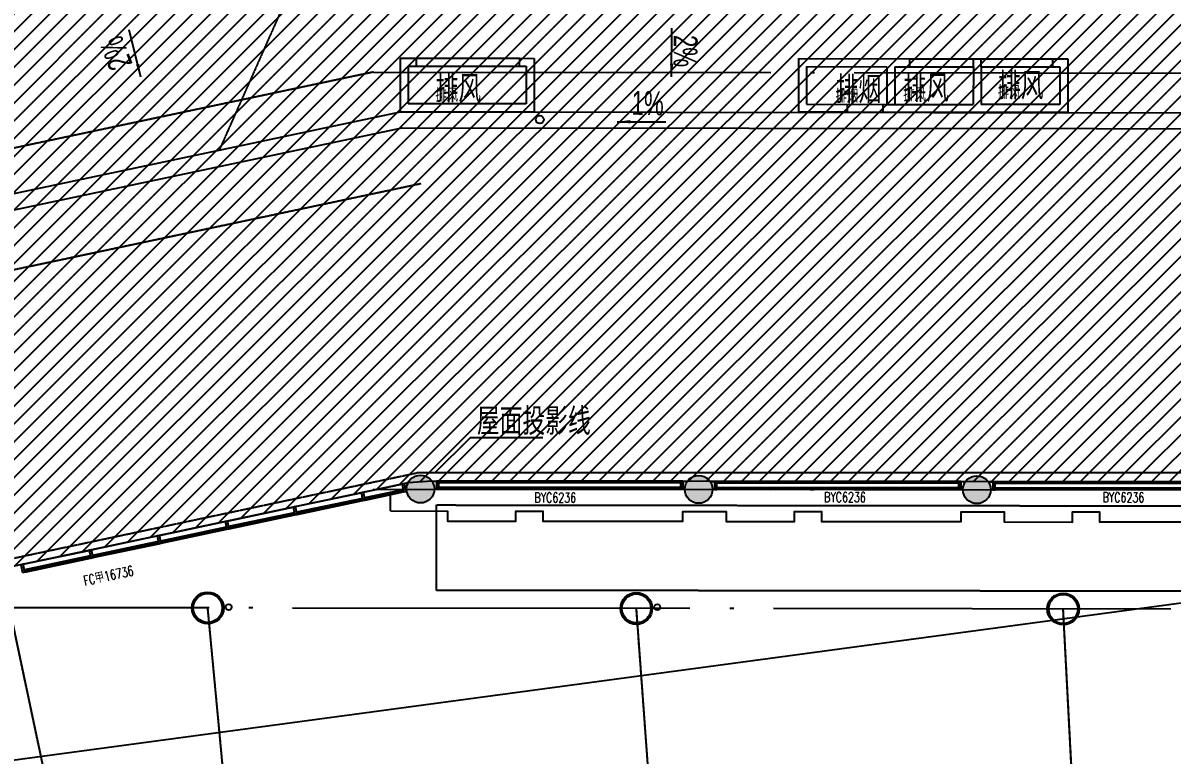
# Model space of a CAD drawing. Header units: millimetres. Extents: x -39175 to 150737, y -15023 to 140542.
# Drawn here: x 16803 to 45718, y 19912 to 38347 of the extents above; entities that cross this region are included whole.
import ezdxf
from ezdxf.enums import TextEntityAlignment as Align

# ---------------------------------------------------------------- set-up
doc = ezdxf.new("R2010")
doc.units = ezdxf.units.MM
doc.header["$LTSCALE"] = 10
for name, pattern in [('DASH', [0.35, 0.25, -0.1]), ('E-RG-1F$0$$0$DOTE', [2.42, 2, -0.2, 0.02, -0.2]), ('E1-RI-5F$0$DASH', [0.35, 0.25, -0.1]), ('XRE2$0$HIDDEN', [0.375, 0.25, -0.125])]:
    doc.linetypes.add(name, pattern=pattern)
for name, color, linetype in [('A—墙体', 7, 'Continuous'), ('A—轴线、尺寸', 1, 'Continuous'), ('A—门窗', 135, 'Continuous'), ('E1-RI-5F$0$$2$A-GLAZ', 6, 'Continuous'), ('E1-RI-5F$0$$2$A-GLAZ-CWMG', 3, 'Continuous'), ('E1-RI-5F$0$A-A-建筑投影线', 53, 'E1-RI-5F$0$DASH'), ('E1-RI-5F$0$A-GLAZ-CWMG', 3, 'Continuous'), ('E1-RI-5F$0$A-ROOF-DRAN', 175, 'Continuous'), ('E1-RI-5F$0$A-SYMB-DOOR', 13, 'Continuous'), ('E1-RI-5F$0$A-SYMB-DOOR1', 4, 'Continuous'), ('E1-RI-5F$0$A-WALL', 7, 'Continuous'), ('E1-RI-5F$0$AUDIT_D_131110141545-10', 7, 'Continuous'), ('I—平面—填充03(灰度)', 250, 'Continuous'), ('I—平面—文字', 40, 'Continuous'), ('I—平面—文字（放大1：100）', 40, 'XRE2$0$HIDDEN'), ('I—平面—门', 22, 'Continuous'), ('轴线100', 1, 'Continuous')]:
    doc.layers.add(name, color=color, linetype=linetype)
doc.styles.add('E1-RI-5F$0$ECADI-TXT', font='simplex.shx', dxfattribs={"bigfont": 'hztxt.shx'})
doc.styles.add('XD2008', font='SIMYOU.TTF', dxfattribs={"width": 0.7, "height": 600})

# ---------------------------------------------------------------- blocks, each defined once
blk = doc.blocks.new('E-COLS-F5')
at = {"layer": 'I—平面—填充03(灰度)'}
h = blk.add_hatch(color=18, dxfattribs=at)
edge = h.paths.add_edge_path()
edge.add_arc((11735720, -6180335), 350, 0, 360)
h = blk.add_hatch(color=18, dxfattribs=at)
edge = h.paths.add_edge_path()
edge.add_arc((11742720, -6180343), 350, 0, 360)
h = blk.add_hatch(color=18, dxfattribs=at)
edge = h.paths.add_edge_path()
edge.add_arc((11749720, -6180351), 350, 0, 360)
h = blk.add_hatch(color=18, dxfattribs=at)
edge = h.paths.add_edge_path()
edge.add_arc((11730367, -6183328), 400, 0, 360)
edge = h.paths.add_edge_path(flags=17)
edge.add_arc((11730367, -6183328), 365, 0, 360)
h = blk.add_hatch(color=18, dxfattribs=at)
edge = h.paths.add_edge_path()
edge.add_arc((11741153, -6183341), 400, 0, 360)
edge = h.paths.add_edge_path(flags=17)
edge.add_arc((11741153, -6183341), 365, 0, 360)
h = blk.add_hatch(color=18, dxfattribs=at)
edge = h.paths.add_edge_path()
edge.add_arc((11751894, -6183354), 400, 0, 360)
edge = h.paths.add_edge_path(flags=17)
edge.add_arc((11751894, -6183354), 365, 0, 360)
at = {"layer": 'A—墙体'}
for centre, radius in [((11735720, -6180335), 350), ((11742720, -6180343), 350), ((11749720, -6180351), 350), ((11730367, -6183328), 400), ((11730367, -6183328), 365), ((11741153, -6183341), 400), ((11741153, -6183341), 365), ((11751894, -6183354), 400), ((11751894, -6183354), 365)]:
    blk.add_circle(centre, radius, dxfattribs=at)
blk = doc.blocks.new('E1-RI-5F$0$WWEQE')
at = {"layer": 'E1-RI-5F$0$A-ROOF-DRAN'}
blk.add_circle((11173350, -6137398), 100, dxfattribs=at)
blk = doc.blocks.new('E1-RI-5F$0$$0$RECTANGULAR_MULLION_-_3')
at = {"layer": 'A—门窗'}
for p, q in [((-30, 125), (30, 125)), ((-30, -75), (-30, 125)), ((30, 125), (30, -75)), ((30, -75), (-30, -75))]:
    blk.add_line(p, q, dxfattribs=at)
blk = doc.blocks.new('E1-RI-5F$0$$0$SYSTEM_PANEL_-_GLAZED-2')
at = {"layer": 'A—门窗'}
for p, q in [((496, 44), (-496, 44)), ((-496, 44), (-496, 19)), ((-496, 19), (496, 19)), ((496, 19), (496, 44))]:
    blk.add_line(p, q, dxfattribs=at)
blk = doc.blocks.new('E1-RI-5F$0$$0$RECTANGULAR_MULLION_-_4')
at = {"layer": 'A—门窗'}
for p, q in [((0, 125), (-60, 125)), ((-60, 125), (-60, -75)), ((0, -75), (0, 125)), ((-60, -75), (0, -75))]:
    blk.add_line(p, q, dxfattribs=at)
blk = doc.blocks.new('E1-RI-5F$0$$0$RECTANGULAR_MULLION_-_8')
at = {"layer": 'E1-RI-5F$0$$2$A-GLAZ-CWMG', "color": 8}
for p, q in [((63331, 49073), (64322, 49073)), ((63331, 48873), (64322, 48873))]:
    blk.add_line(p, q, dxfattribs=at)
blk = doc.blocks.new('E1-RI-5F$0$$0$SYSTEM_PANEL_-_GLAZED-1')
at = {"layer": 'A—门窗'}
for p, q in [((845, 44.45), (-845, 44.45)), ((-845, 44.45), (-845, 19.05)), ((-845, 19.05), (845, 19.05)), ((845, 19.05), (845, 44.45))]:
    blk.add_line(p, q, dxfattribs=at)
blk = doc.blocks.new('E1-RI-5F$0$$0$RECTANGULAR_MULLION_-_5')
at = {"layer": 'E1-RI-5F$0$$2$A-GLAZ-CWMG', "color": 8}
for p, q in [((49331, 49073), (51021, 49073)), ((49331, 48873), (51021, 48873))]:
    blk.add_line(p, q, dxfattribs=at)
blk = doc.blocks.new('E1-RI-5F$0$ECADI-TAG-DOOR')
blk = doc.blocks.new('E1-RI-5F$0$WAGEA')
at = {"layer": 'A—门窗'}
for p, q in [((11736213, -6180108), (11736153, -6180108)), ((11736153, -6180108), (11736153, -6180308)), ((11736213, -6180308), (11736213, -6180108)), ((11742293, -6180108), (11736213, -6180108)), ((11736153, -6180308), (11736213, -6180308)), ((11736213, -6180138), (11742293, -6180138)), ((11736213, -6180144), (11742293, -6180144)), ((11742293, -6180269), (11736213, -6180269)), ((11736213, -6180269), (11736213, -6180278)), ((11736213, -6180278), (11742293, -6180278)), ((11736213, -6180290), (11742293, -6180290)), ((11742293, -6180308), (11736213, -6180308)), ((11742293, -6180278), (11742293, -6180269))]:
    blk.add_line(p, q, dxfattribs=at)
at = {"layer": 'A—门窗', "extrusion": (0, 0, -1)}
for p, q in [((11742353, -6180108), (11742293, -6180108)), ((11742293, -6180108), (11742293, -6180308)), ((11742353, -6180308), (11742353, -6180108)), ((11742293, -6180308), (11742353, -6180308))]:
    blk.add_line(p, q, dxfattribs=at)
blk = doc.blocks.new('E1-RI-5F$0$ERDFG1')
at = {"layer": 'E1-RI-5F$0$A-ROOF-DRAN'}
for centre in [(28051, 28722), (38836, 28722)]:
    blk.add_circle(centre, 75, dxfattribs=at)
blk = doc.blocks.new('A$C1C9D1350')
at = {"layer": '轴线100', "linetype": 'E-RG-1F$0$$0$DOTE'}
for p, q in [((-232275.6, -4879), (-253187.9, 93907)), ((-229790.5, 40136.9), (-275835.1, 30389.6)), ((-228598.6, 37322.8), (-275217.2, 27453.9)), ((-230985.3, -4818.9), (-233960.8, 26641.9)), ((-220926.2, -3973.7), (-223175, 26629.1)), ((-210861.7, -3340), (-212433.2, 26616.4))]:
    blk.add_line(p, q, dxfattribs=at)

msp = doc.modelspace()

# ---------------------------------------------------------------- hatches: boundary and pattern name
h = msp.add_hatch()
h.set_pattern_fill('ANSI31', color=8, scale=100, style=0)
h.paths.add_polyline_path([(10150.3, 23511.6), (9460.7, 26769.3), (9715.1, 26823.2), (9358.9, 28505.9), (9104.5, 28452), (8814.5, 29821.7), (15271.5, 31188.6), (13932.3, 38239), (14030.1, 38259.7), (13983.5, 38480), (23209.6, 40433.1), (23487.9, 43581.4), (35565.3, 42513.7), (35638.3, 43340.5), (62752.5, 40943.4), (62437.7, 37418.5), (61469.2, 37419.7), (61467.6, 36080.6), (61285.6, 36068.8), (61456.6, 26775.9), (27092.8, 26809.2), (26493.8, 26767), (10191.8, 23316)])

# ---------------------------------------------------------------- linework, layer by layer
msp.add_lwpolyline([(10150.3, 23511.6), (9460.7, 26769.3), (9715.1, 26823.2), (9358.9, 28505.9), (9104.5, 28452), (8814.5, 29821.7), (15271.5, 31188.6), (13932.3, 38239), (14030.1, 38259.7), (13983.5, 38480), (23209.6, 40433.1), (23487.9, 43581.4), (35565.3, 42513.7), (35638.3, 43340.5), (62752.5, 40943.4), (62437.7, 37418.5), (61469.2, 37419.7), (61467.6, 36080.6), (61285.6, 36068.8), (61456.6, 26775.9), (27092.8, 26809.2), (26493.8, 26767), (10191.8, 23316)], close=True)
at = {"layer": 'A—墙体'}
for p, q in [((26293.8, 37460.1), (26292.2, 36110.2)), ((26293.8, 37460.1), (26693.8, 37459.7)), ((26693.8, 37459.7), (26693.6, 37259.7)), ((26693.8, 37459.7), (29293.8, 37456.6)), ((29293.8, 37456.6), (29293.6, 37256.6)), ((29293.8, 37456.6), (29668.8, 37456.1)), ((29668.8, 37456.1), (29667.2, 36106.2)), ((36318.8, 37448.3), (36317.2, 36098.3)), ((36318.8, 37448.3), (39118.6, 37445)), ((39118.6, 37245), (39118.8, 37445)), ((39118.8, 37445), (40718.8, 37443.1)), ((40718.6, 37443.1), (40818.8, 37442.9)), ((40718.6, 37243.1), (40718.8, 37443.1)), ((40818.8, 37442.9), (40919.2, 37442.8)), ((40919, 37242.8), (40919.2, 37442.8)), ((40919.2, 37442.8), (42719.2, 37440.7)), ((42719, 37240.7), (42719.2, 37440.7)), ((42719.2, 37440.7), (43094.2, 37440.3)), ((43094.2, 37440.3), (43092.6, 36090.3)), ((26493.6, 37259.9), (26492.5, 36309.9)), ((26493.6, 37259.9), (26693.6, 37259.7)), ((26693.6, 37259.7), (29293.6, 37256.6)), ((29293.6, 37256.6), (29468.6, 37256.4)), ((29468.6, 37256.4), (29467.5, 36306.4)), ((36518.6, 37248), (36517.5, 36298.1)), ((36518.6, 37248), (38544, 37245.6)), ((38544, 37245.6), (38542.9, 36295.7)), ((38744, 37245.4), (38742.9, 36295.4)), ((38744, 37245.4), (39118.6, 37245)), ((39118.6, 37245), (40718.6, 37243.1)), ((40718.6, 37243.1), (40717.5, 36293.1)), ((40919, 37242.8), (40917.8, 36292.8)), ((40919, 37242.8), (42719, 37240.7)), ((42719, 37240.7), (42894, 37240.5)), ((42894, 37240.5), (42892.9, 36290.5)), ((29467.9, 36306.4), (26492.5, 36309.9)), ((36517.5, 36298.1), (40717.5, 36293.1)), ((37542.9, 36295.7), (37542.9, 36096.8)), ((38442.9, 36295.7), (38442.9, 36095.8)), ((38492.8, 36295.7), (40717.9, 36293.1)), ((42892.9, 36290.5), (40917.8, 36292.8)), ((26292.2, 36110.2), (29667.2, 36106.2)), ((37542.9, 36096.8), (36317.2, 36098.3)), ((37542.9, 36096.8), (38442.9, 36096.8)), ((43092.6, 36090.3), (38442.9, 36095.8)), ((26400.1, 26747.2), (26493.8, 26767)), ((27092.8, 26809.2), (27206.1, 26809.1)), ((27206, 26609.1), (27156.4, 26609.1)), ((27206.2, 26809.1), (27206, 26609.1)), ((33406.2, 26809.1), (33406, 26609.1)), ((33406, 26809.1), (33524.7, 26809.1)), ((33406, 26609.1), (33456.5, 26609.1)), ((34092.8, 26800.9), (34206.1, 26800.8)), ((34206.2, 26800.8), (34206, 26600.8)), ((40406.2, 26800.8), (40406, 26600.8)), ((40406, 26800.8), (40524.7, 26800.8)), ((41092.8, 26792.6), (41206.1, 26792.5)), ((41206.2, 26792.5), (41206, 26592.5)), ((26441.6, 26551.4), (26460.6, 26555.4)), ((34206, 26600.8), (34156.4, 26600.8)), ((40406, 26600.8), (40456.5, 26600.8)), ((41206, 26592.5), (41156.4, 26592.6))]:
    msp.add_line(p, q, dxfattribs=at)
at = {"layer": 'A—轴线、尺寸', "linetype": 'E-RG-1F$0$$0$DOTE', "ltscale": 500}
for p, q in [((22775.6, -6191.3), (2226.1, 90881.4)), ((25623.6, 37111.3), (-20421, 27364)), ((25623.6, 37111.3), (67689.3, 37061.6)), ((26815.5, 34297.2), (-19803.1, 24428.3)), ((25611.2, 26611.4), (69891.1, 26559)), ((69887.5, 23559), (10623.1, 23629.1)), ((24258, -6039.4), (21453.2, 23616.3)), ((34487.9, -6999.2), (32239, 23603.5)), ((44552.3, -6365.5), (42980.9, 23590.8))]:
    msp.add_line(p, q, dxfattribs=at)
at = {"layer": 'E1-RI-5F$0$A-A-建筑投影线'}
for p in [(10150.3, 23511.6), (61456.9, 27017.7)]:
    msp.add_line(p, (26712.5, 27017.7), dxfattribs=at)
at = {"layer": 'E1-RI-5F$0$A-A-建筑投影线', "linetype": 'ByBlock'}
msp.add_line((26055.7, 26060.4), (26055.7, 26469.8), dxfattribs=at)
msp.add_lwpolyline([(26055.7, 26060.4), (27488.5, 26055.6), (27488.5, 25797.9), (29208.5, 25797.9), (29208.8, 26056.4), (29888.5, 26055.6), (29888.5, 25797.9), (33408.5, 25797.9), (33408.5, 26048.6), (34496.4, 26047.4), (34496.4, 25789.7), (36216.4, 25789.7), (36216.4, 26048.2), (36896.4, 26047.4), (36896.4, 25789.7), (40416.2, 25792.1), (40416.5, 26040.4), (41496.4, 26039.1), (41496.4, 25781.4), (43217.2, 25778.2), (43217.5, 26039.9), (43896.4, 26039.9), (43896.4, 25781.4), (47416.4, 25781.4)], dxfattribs=at)
at = {"layer": 'E1-RI-5F$0$A-ROOF-DRAN', "color": 8, "linetype": 'DASH'}
msp.add_lwpolyline([(54857.3, 41641.4), (24126.3, 40526.5), (21741, 35144.7)], dxfattribs=at)
at = {"layer": 'E1-RI-5F$0$A-ROOF-DRAN'}
for points in [[(14747.4, 33664.2), (26301.8, 36110.2), (53117.2, 36078.4)], [(14830.2, 33272.8), (26343.5, 35710.1), (61285.6, 35668.8)]]:
    msp.add_lwpolyline(points, dxfattribs=at)
at = {"layer": 'I—平面—文字'}
for p, q in [((19765, 36982.4), (19478.4, 38175.9)), ((33123.8, 36986.3), (33127.4, 38213.8)), ((31751.9, 35857.7), (32979.3, 35861.1))]:
    msp.add_line(p, q, dxfattribs=at)
at = {"layer": 'I—平面—文字', "linetype": 'ByBlock'}
msp.add_lwpolyline([(27167.3, 27017.7), (28060.7, 27911.2), (29880.9, 27911.2)], dxfattribs=at)
at = {"layer": 'I—平面—文字', "extrusion": (7.74398e-26, 8.19673e-27, -1)}
for points in [[(-19730.2, 37316), (-19648.2, 37296.8), (-19765.8, 36978.5)], [(-32084.3, 35902.6), (-32085, 35818.5), (-31747.9, 35857.6)]]:
    msp.add_solid(points, dxfattribs=at)
at = {"layer": 'I—平面—文字', "extrusion": (7.15931e-26, 8.20117e-27, -1)}
msp.add_solid([(-33168.8, 37318.7), (-33084.7, 37319.5), (-33123.7, 36982.4)], dxfattribs=at)
at = {"layer": 'I—平面—门', "color": 8, "linetype": 'DASH'}
msp.add_lwpolyline([(27206.4, 24059.1), (27206.4, 26209.1), (61406, 26168.6), (61406, 24018.6)], close=True, dxfattribs=at)
at = {"layer": 'I—平面—门', "color": 8}
msp.add_lwpolyline([(61027.2, 25764.8), (8424.7, 18679.9), (2957, 5888.5)], dxfattribs=at)

# ---------------------------------------------------------------- block references
at = {"layer": 'A—墙体'}
msp.add_blockref('E-COLS-F5', (-11708913.6, 6206944.1), dxfattribs=at)
at = {"layer": 'E1-RI-5F$0$$2$A-GLAZ', "color": 8, "rotation": 191.9526484585118}
for name, p in [('E1-RI-5F$0$$0$SYSTEM_PANEL_-_GLAZED-1', (24512.4, 26219.8)), ('E1-RI-5F$0$$0$SYSTEM_PANEL_-_GLAZED-2', (25882.5, 26509.8)), ('E1-RI-5F$0$$0$SYSTEM_PANEL_-_GLAZED-1', (22800.3, 25857.3)), ('E1-RI-5F$0$$0$SYSTEM_PANEL_-_GLAZED-1', (21088.2, 25494.9)), ('E1-RI-5F$0$$0$SYSTEM_PANEL_-_GLAZED-1', (19376.2, 25132.5)), ('E1-RI-5F$0$$0$SYSTEM_PANEL_-_GLAZED-1', (17664.1, 24770))]:
    msp.add_blockref(name, p, dxfattribs=at)
at = {"layer": 'E1-RI-5F$0$A-GLAZ-CWMG'}
for p in [(-11708946.6, 6206917.1), (-11701946.6, 6206908.8), (-11694946.6, 6206900.5)]:
    msp.add_blockref('E1-RI-5F$0$WAGEA', p, dxfattribs=at)
at = {"layer": 'E1-RI-5F$0$A-ROOF-DRAN'}
msp.add_blockref('E1-RI-5F$0$WWEQE', (-11143541.1, 6173310.6), dxfattribs=at)
at = {"layer": 'E1-RI-5F$0$A-SYMB-DOOR1'}
ref = msp.add_blockref('E1-RI-5F$0$ECADI-TAG-DOOR', (30948.7, 25537.3), dxfattribs=dict(at, xscale=100.0000000014994, yscale=100.0000000018626, zscale=100.0000000022703, rotation=359.6925813202129))
ref.add_attrib('门窗主编号1', 'BYC6236', dxfattribs={"layer": 'E1-RI-5F$0$A-SYMB-DOOR', "height": 250, "rotation": 359.69258, "style": 'E1-RI-5F$0$ECADI-TXT', "width": 0.7}).set_placement((30722.6, 26266.9), align=Align.RIGHT)
ref = msp.add_blockref('E1-RI-5F$0$ECADI-TAG-DOOR', (38238.2, 25548.3), dxfattribs=dict(at, xscale=100.0000000014994, yscale=100.0000000018626, zscale=100.0000000022703, rotation=359.6925813202129))
ref.add_attrib('门窗主编号1', 'BYC6236', dxfattribs={"layer": 'E1-RI-5F$0$A-SYMB-DOOR', "height": 250, "rotation": 359.69258, "style": 'E1-RI-5F$0$ECADI-TXT', "width": 0.7}).set_placement((38012.1, 26277.9), align=Align.RIGHT)
ref = msp.add_blockref('E1-RI-5F$0$ECADI-TAG-DOOR', (45247.7, 25544.3), dxfattribs=dict(at, xscale=100.0000000014994, yscale=100.0000000018626, zscale=100.0000000022703, rotation=359.6925813202129))
ref.add_attrib('门窗主编号1', 'BYC6236', dxfattribs={"layer": 'E1-RI-5F$0$A-SYMB-DOOR', "height": 250, "rotation": 359.69258, "style": 'E1-RI-5F$0$ECADI-TXT', "width": 0.7}).set_placement((45021.6, 26273.9), align=Align.RIGHT)
ref = msp.add_blockref('E1-RI-5F$0$ECADI-TAG-DOOR', (19981.4, 23775.4), dxfattribs=dict(at, xscale=100.0000000025105, yscale=100.0000000018626, zscale=100.0000000022703, rotation=12.06299554121993))
ref.add_attrib('门窗主编号1', 'FC甲16736', dxfattribs={"layer": 'E1-RI-5F$0$A-SYMB-DOOR', "height": 250, "rotation": 12.063, "style": 'E1-RI-5F$0$ECADI-TXT', "width": 0.7}).set_placement((19604.3, 24439.7), align=Align.RIGHT)
at = {"layer": 'E1-RI-5F$0$A-WALL', "rotation": 11.95264845851179}
for name, p in [('E1-RI-5F$0$$0$RECTANGULAR_MULLION_-_8', (-26423.1, -34596.1)), ('E1-RI-5F$0$$0$RECTANGULAR_MULLION_-_4', (26426, 26624.9)), ('E1-RI-5F$0$$0$RECTANGULAR_MULLION_-_5', (-14438.7, -32059.1)), ('E1-RI-5F$0$$0$RECTANGULAR_MULLION_-_5', (-16150.7, -32421.5)), ('E1-RI-5F$0$$0$RECTANGULAR_MULLION_-_5', (-17862.8, -32783.9)), ('E1-RI-5F$0$$0$RECTANGULAR_MULLION_-_5', (-19574.8, -33146.4)), ('E1-RI-5F$0$$0$RECTANGULAR_MULLION_-_5', (-21286.9, -33508.8))]:
    msp.add_blockref(name, p, dxfattribs=at)
at = {"layer": 'E1-RI-5F$0$A-WALL', "extrusion": (7.74398e-26, 8.19673e-27, -1), "rotation": 348.0473515414882}
for p in [(-25368.4, 26401), (-23656.3, 26038.5), (-21944.3, 25676.1), (-20232.2, 25313.7), (-18520.2, 24951.3), (-16808.1, 24588.8)]:
    msp.add_blockref('E1-RI-5F$0$$0$RECTANGULAR_MULLION_-_3', p, dxfattribs=at)
at = {"layer": 'E1-RI-5F$0$AUDIT_D_131110141545-10'}
msp.add_blockref('E1-RI-5F$0$ERDFG1', (-6071.9, -5085.5), dxfattribs=at)
at = {"layer": '轴线100'}
msp.add_blockref('A$C1C9D1350', (255414.1, -3026), dxfattribs=at)

# ---------------------------------------------------------------- texts
at = {"layer": 'I—平面—文字', "linetype": 'ByBlock', "style": 'XD2008', "width": 0.7}
for s, rotation, p in [('2%%%', 111.47628, (19570.3, 37312.4, 0)), ('2%%%', 269.70929, (33178.5, 38047.5, 0)), ('排风', 360, (27185.3, 36412.7, 0)), ('排烟', 360, (37255.7, 36389, 0)), ('排风', 360, (38960.4, 36424.7, 0)), ('排风', 360, (41338.9, 36485.3, 0)), ('1%%%', 358.65598, (32110.7, 36037.8, 0)), ('屋面投影线', 360, (28226.2, 28038))]:
    msp.add_text(s, height=600, rotation=rotation, dxfattribs=at).set_placement(p)
at = {"layer": 'I—平面—文字（放大1：100）', "linetype": 'ByBlock', "style": 'XD2008', "width": 0.7}
for s, p in [('排风', (27177.6, 36393.9, 0)), ('排风', (38952.8, 36405.8, 0)), ('排风', (41331.3, 36466.4, 0)), ('排烟', (37248.1, 36370.1, 0))]:
    msp.add_text(s, height=300, rotation=360, dxfattribs=at).set_placement(p)

doc.saveas('drawing.dxf')
